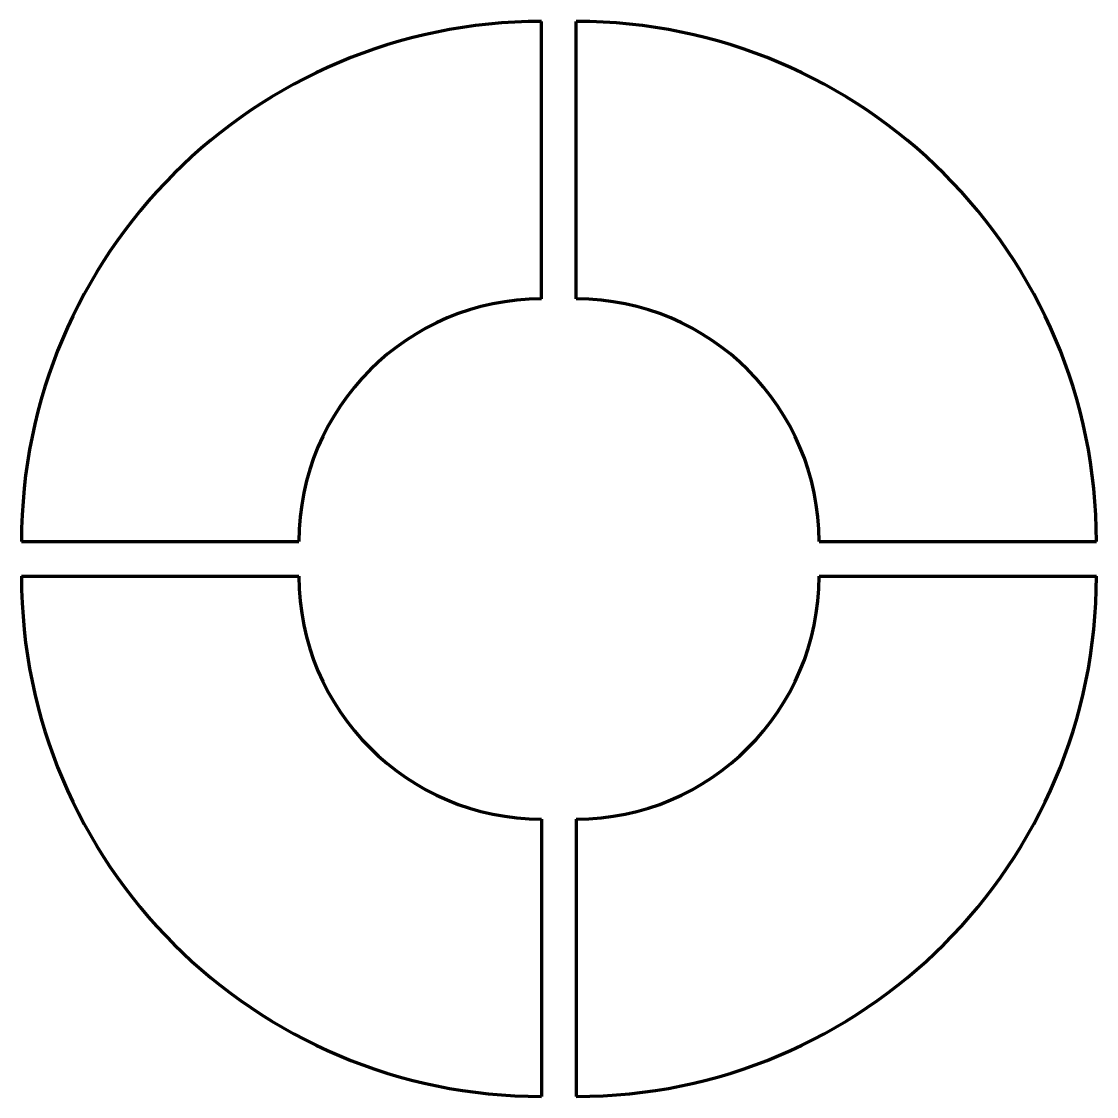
# Model space of a CAD drawing. Header units: millimetres. Extents: x 1969 to 5069, y 734 to 3834.
import ezdxf

# ---------------------------------------------------------------- set-up
doc = ezdxf.new("R2010")
doc.units = ezdxf.units.MM

msp = doc.modelspace()

# ---------------------------------------------------------------- linework, layer by layer
at = {"lineweight": 120}
for p, q in [((3469.3, 3033.8), (3469.3, 3833.8)), ((3569.3, 3033.8), (3569.3, 3833.8)), ((1969.3, 2333.8), (2769.3, 2333.8)), ((4269.3, 2333.8), (5069.3, 2333.8)), ((1969.3, 2233.8), (2769.3, 2233.8)), ((4269.3, 2233.8), (5069.3, 2233.8)), ((3469.3, 1533.8), (3469.3, 733.8)), ((3569.3, 1533.8), (3569.3, 733.8))]:
    msp.add_line(p, q, dxfattribs=at)
for centre, radius, start, end in [((3469.3, 2333.8), 1500, 90, 180), ((3569.3, 2333.8), 1500, 0, 90), ((3469.3, 2333.8), 700, 90, 180), ((3569.3, 2333.8), 700, 0, 90), ((3469.3, 2233.8), 1500, 180, 270), ((3469.3, 2233.8), 700, 180, 270), ((3569.3, 2233.8), 1500, 270, 0), ((3569.3, 2233.8), 700, 270, 0)]:
    msp.add_arc(centre, radius, start, end, dxfattribs=at)

doc.saveas('drawing.dxf')
